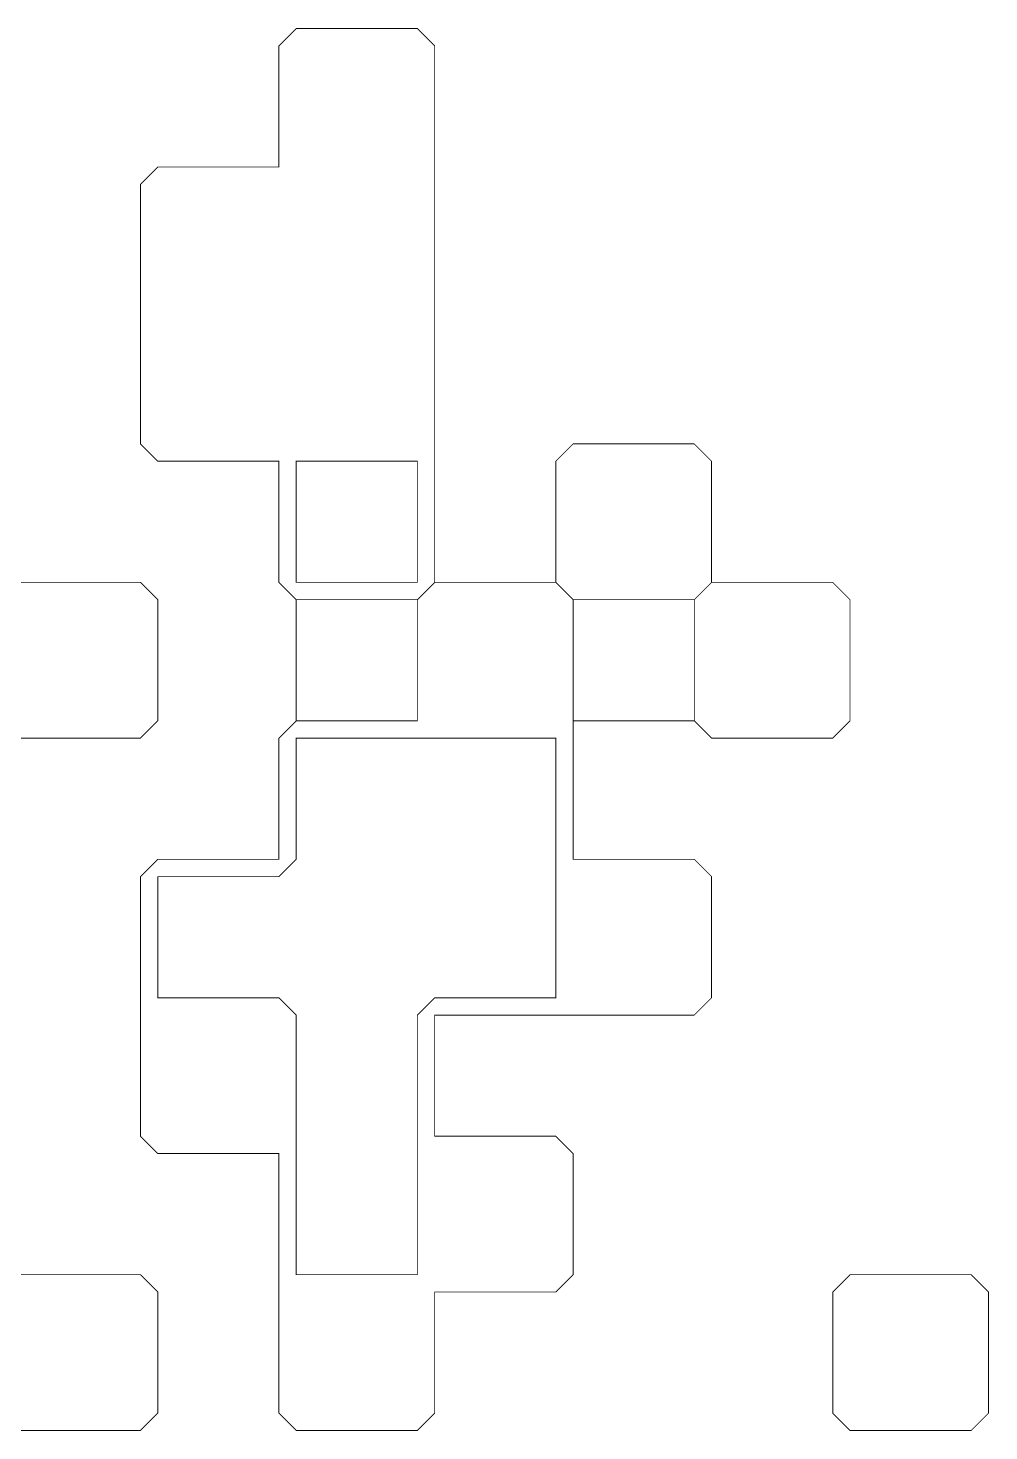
# Model space of a CAD drawing. Header units: metres. Extents: x 0 to 4990, y -4990 to 0.
# Drawn here: x 2739 to 3282, y -2735 to -1943 of the extents above; entities that cross this region are included whole.
import ezdxf

# ---------------------------------------------------------------- set-up
doc = ezdxf.new("R2010")
doc.units = ezdxf.units.M
for name, color, linetype in [('conductor', 1, 'Continuous'), ('dielectric', 8, 'Continuous'), ('substrate', 5, 'Continuous')]:
    doc.layers.add(name, color=color, linetype=linetype)

msp = doc.modelspace()

# ---------------------------------------------------------------- linework, layer by layer
at = {"layer": 'conductor', "const_width": 0.5}
for points in [[(2890.625, -2187.5), (2890.625, -2197.265625), (2890.625, -2207.03125), (2890.625, -2216.796875), (2890.625, -2226.5625), (2890.625, -2236.328125), (2890.625, -2246.09375), (2890.625, -2255.859375), (2900.390625, -2255.859375), (2910.15625, -2255.859375), (2919.921875, -2255.859375), (2929.6875, -2255.859375), (2939.453125, -2255.859375), (2949.21875, -2255.859375), (2958.984375, -2255.859375), (2958.984375, -2246.09375), (2958.984375, -2236.328125), (2958.984375, -2226.5625), (2958.984375, -2216.796875), (2958.984375, -2207.03125), (2958.984375, -2197.265625), (2958.984375, -2187.5), (2949.21875, -2187.5), (2939.453125, -2187.5), (2929.6875, -2187.5), (2919.921875, -2187.5), (2910.15625, -2187.5), (2900.390625, -2187.5)], [(2890.625, -2343.75), (2890.625, -2353.515625), (2890.625, -2363.28125), (2890.625, -2373.046875), (2890.625, -2382.8125), (2890.625, -2392.578125), (2890.625, -2402.34375), (2890.625, -2412.109375), (2880.859375, -2421.875), (2871.09375, -2421.875), (2861.328125, -2421.875), (2851.5625, -2421.875), (2841.796875, -2421.875), (2832.03125, -2421.875), (2822.265625, -2421.875), (2812.5, -2421.875), (2812.5, -2431.640625), (2812.5, -2441.40625), (2812.5, -2451.171875), (2812.5, -2460.9375), (2812.5, -2470.703125), (2812.5, -2480.46875), (2812.5, -2490.234375), (2822.265625, -2490.234375), (2832.03125, -2490.234375), (2841.796875, -2490.234375), (2851.5625, -2490.234375), (2861.328125, -2490.234375), (2871.09375, -2490.234375), (2880.859375, -2490.234375), (2890.625, -2500), (2890.625, -2509.765625), (2890.625, -2519.53125), (2890.625, -2529.296875), (2890.625, -2539.0625), (2890.625, -2548.828125), (2890.625, -2558.59375), (2890.625, -2568.359375), (2890.625, -2578.125), (2890.625, -2587.890625), (2890.625, -2597.65625), (2890.625, -2607.421875), (2890.625, -2617.1875), (2890.625, -2626.953125), (2890.625, -2636.71875), (2890.625, -2646.484375), (2900.390625, -2646.484375), (2910.15625, -2646.484375), (2919.921875, -2646.484375), (2929.6875, -2646.484375), (2939.453125, -2646.484375), (2949.21875, -2646.484375), (2958.984375, -2646.484375), (2958.984375, -2636.71875), (2958.984375, -2626.953125), (2958.984375, -2617.1875), (2958.984375, -2607.421875), (2958.984375, -2597.65625), (2958.984375, -2587.890625), (2958.984375, -2578.125), (2958.984375, -2568.359375), (2958.984375, -2558.59375), (2958.984375, -2548.828125), (2958.984375, -2539.0625), (2958.984375, -2529.296875), (2958.984375, -2519.53125), (2958.984375, -2509.765625), (2958.984375, -2500), (2968.75, -2490.234375), (2978.515625, -2490.234375), (2988.28125, -2490.234375), (2998.046875, -2490.234375), (3007.8125, -2490.234375), (3017.578125, -2490.234375), (3027.34375, -2490.234375), (3037.109375, -2490.234375), (3037.109375, -2480.46875), (3037.109375, -2470.703125), (3037.109375, -2460.9375), (3037.109375, -2451.171875), (3037.109375, -2441.40625), (3037.109375, -2431.640625), (3037.109375, -2421.875), (3037.109375, -2412.109375), (3037.109375, -2402.34375), (3037.109375, -2392.578125), (3037.109375, -2382.8125), (3037.109375, -2373.046875), (3037.109375, -2363.28125), (3037.109375, -2353.515625), (3037.109375, -2343.75), (3027.34375, -2343.75), (3017.578125, -2343.75), (3007.8125, -2343.75), (2998.046875, -2343.75), (2988.28125, -2343.75), (2978.515625, -2343.75), (2968.75, -2343.75), (2958.984375, -2343.75), (2949.21875, -2343.75), (2939.453125, -2343.75), (2929.6875, -2343.75), (2919.921875, -2343.75), (2910.15625, -2343.75), (2900.390625, -2343.75)]]:
    msp.add_lwpolyline(points, close=True, dxfattribs=at)
at = {"layer": 'dielectric', "const_width": 0.5}
for points in [[(2890.625, -2265.625), (2890.625, -2275.390625), (2890.625, -2285.15625), (2890.625, -2294.921875), (2890.625, -2304.6875), (2890.625, -2314.453125), (2890.625, -2324.21875), (2890.625, -2333.984375), (2900.390625, -2333.984375), (2910.15625, -2333.984375), (2919.921875, -2333.984375), (2929.6875, -2333.984375), (2939.453125, -2333.984375), (2949.21875, -2333.984375), (2958.984375, -2333.984375), (2958.984375, -2324.21875), (2958.984375, -2314.453125), (2958.984375, -2304.6875), (2958.984375, -2294.921875), (2958.984375, -2285.15625), (2958.984375, -2275.390625), (2958.984375, -2265.625), (2949.21875, -2265.625), (2939.453125, -2265.625), (2929.6875, -2265.625), (2919.921875, -2265.625), (2910.15625, -2265.625), (2900.390625, -2265.625)], [(3046.875, -2265.625), (3046.875, -2275.390625), (3046.875, -2285.15625), (3046.875, -2294.921875), (3046.875, -2304.6875), (3046.875, -2314.453125), (3046.875, -2324.21875), (3046.875, -2333.984375), (3056.640625, -2333.984375), (3066.40625, -2333.984375), (3076.171875, -2333.984375), (3085.9375, -2333.984375), (3095.703125, -2333.984375), (3105.46875, -2333.984375), (3115.234375, -2333.984375), (3115.234375, -2324.21875), (3115.234375, -2314.453125), (3115.234375, -2304.6875), (3115.234375, -2294.921875), (3115.234375, -2285.15625), (3115.234375, -2275.390625), (3115.234375, -2265.625), (3105.46875, -2265.625), (3095.703125, -2265.625), (3085.9375, -2265.625), (3076.171875, -2265.625), (3066.40625, -2265.625), (3056.640625, -2265.625)]]:
    msp.add_lwpolyline(points, close=True, dxfattribs=at)
at = {"layer": 'substrate', "const_width": 0.5}
for points in [[(2880.859375, -1953.125), (2890.625, -1943.359375), (2900.390625, -1943.359375), (2910.15625, -1943.359375), (2919.921875, -1943.359375), (2929.6875, -1943.359375), (2939.453125, -1943.359375), (2949.21875, -1943.359375), (2958.984375, -1943.359375), (2968.75, -1953.125), (2968.75, -1962.890625), (2968.75, -1972.65625), (2968.75, -1982.421875), (2968.75, -1992.1875), (2968.75, -2001.953125), (2968.75, -2011.71875), (2968.75, -2021.484375), (2968.75, -2031.25), (2968.75, -2041.015625), (2968.75, -2050.78125), (2968.75, -2060.546875), (2968.75, -2070.3125), (2968.75, -2080.078125), (2968.75, -2089.84375), (2968.75, -2099.609375), (2968.75, -2109.375), (2968.75, -2119.140625), (2968.75, -2128.90625), (2968.75, -2138.671875), (2968.75, -2148.4375), (2968.75, -2158.203125), (2968.75, -2167.96875), (2968.75, -2177.734375), (2968.75, -2187.5), (2968.75, -2197.265625), (2968.75, -2207.03125), (2968.75, -2216.796875), (2968.75, -2226.5625), (2968.75, -2236.328125), (2968.75, -2246.09375), (2968.75, -2255.859375), (2958.984375, -2265.625), (2949.21875, -2265.625), (2939.453125, -2265.625), (2929.6875, -2265.625), (2919.921875, -2265.625), (2910.15625, -2265.625), (2900.390625, -2265.625), (2890.625, -2265.625), (2880.859375, -2255.859375), (2880.859375, -2246.09375), (2880.859375, -2236.328125), (2880.859375, -2226.5625), (2880.859375, -2216.796875), (2880.859375, -2207.03125), (2880.859375, -2197.265625), (2880.859375, -2187.5), (2871.09375, -2187.5), (2861.328125, -2187.5), (2851.5625, -2187.5), (2841.796875, -2187.5), (2832.03125, -2187.5), (2822.265625, -2187.5), (2812.5, -2187.5), (2802.734375, -2177.734375), (2802.734375, -2167.96875), (2802.734375, -2158.203125), (2802.734375, -2148.4375), (2802.734375, -2138.671875), (2802.734375, -2128.90625), (2802.734375, -2119.140625), (2802.734375, -2109.375), (2802.734375, -2099.609375), (2802.734375, -2089.84375), (2802.734375, -2080.078125), (2802.734375, -2070.3125), (2802.734375, -2060.546875), (2802.734375, -2050.78125), (2802.734375, -2041.015625), (2802.734375, -2031.25), (2812.5, -2021.484375), (2822.265625, -2021.484375), (2832.03125, -2021.484375), (2841.796875, -2021.484375), (2851.5625, -2021.484375), (2861.328125, -2021.484375), (2871.09375, -2021.484375), (2880.859375, -2021.484375), (2880.859375, -2011.71875), (2880.859375, -2001.953125), (2880.859375, -1992.1875), (2880.859375, -1982.421875), (2880.859375, -1972.65625), (2880.859375, -1962.890625)], [(3037.109375, -2187.5), (3046.875, -2177.734375), (3056.640625, -2177.734375), (3066.40625, -2177.734375), (3076.171875, -2177.734375), (3085.9375, -2177.734375), (3095.703125, -2177.734375), (3105.46875, -2177.734375), (3115.234375, -2177.734375), (3125, -2187.5), (3125, -2197.265625), (3125, -2207.03125), (3125, -2216.796875), (3125, -2226.5625), (3125, -2236.328125), (3125, -2246.09375), (3125, -2255.859375), (3115.234375, -2265.625), (3105.46875, -2265.625), (3095.703125, -2265.625), (3085.9375, -2265.625), (3076.171875, -2265.625), (3066.40625, -2265.625), (3056.640625, -2265.625), (3046.875, -2265.625), (3037.109375, -2255.859375), (3037.109375, -2246.09375), (3037.109375, -2236.328125), (3037.109375, -2226.5625), (3037.109375, -2216.796875), (3037.109375, -2207.03125), (3037.109375, -2197.265625)], [(2958.984375, -2265.625), (2968.75, -2255.859375), (2978.515625, -2255.859375), (2988.28125, -2255.859375), (2998.046875, -2255.859375), (3007.8125, -2255.859375), (3017.578125, -2255.859375), (3027.34375, -2255.859375), (3037.109375, -2255.859375), (3046.875, -2265.625), (3046.875, -2275.390625), (3046.875, -2285.15625), (3046.875, -2294.921875), (3046.875, -2304.6875), (3046.875, -2314.453125), (3046.875, -2324.21875), (3046.875, -2333.984375), (3046.875, -2343.75), (3046.875, -2353.515625), (3046.875, -2363.28125), (3046.875, -2373.046875), (3046.875, -2382.8125), (3046.875, -2392.578125), (3046.875, -2402.34375), (3046.875, -2412.109375), (3056.640625, -2412.109375), (3066.40625, -2412.109375), (3076.171875, -2412.109375), (3085.9375, -2412.109375), (3095.703125, -2412.109375), (3105.46875, -2412.109375), (3115.234375, -2412.109375), (3125, -2421.875), (3125, -2431.640625), (3125, -2441.40625), (3125, -2451.171875), (3125, -2460.9375), (3125, -2470.703125), (3125, -2480.46875), (3125, -2490.234375), (3115.234375, -2500), (3105.46875, -2500), (3095.703125, -2500), (3085.9375, -2500), (3076.171875, -2500), (3066.40625, -2500), (3056.640625, -2500), (3046.875, -2500), (3037.109375, -2500), (3027.34375, -2500), (3017.578125, -2500), (3007.8125, -2500), (2998.046875, -2500), (2988.28125, -2500), (2978.515625, -2500), (2968.75, -2500), (2968.75, -2509.765625), (2968.75, -2519.53125), (2968.75, -2529.296875), (2968.75, -2539.0625), (2968.75, -2548.828125), (2968.75, -2558.59375), (2968.75, -2568.359375), (2978.515625, -2568.359375), (2988.28125, -2568.359375), (2998.046875, -2568.359375), (3007.8125, -2568.359375), (3017.578125, -2568.359375), (3027.34375, -2568.359375), (3037.109375, -2568.359375), (3046.875, -2578.125), (3046.875, -2587.890625), (3046.875, -2597.65625), (3046.875, -2607.421875), (3046.875, -2617.1875), (3046.875, -2626.953125), (3046.875, -2636.71875), (3046.875, -2646.484375), (3037.109375, -2656.25), (3027.34375, -2656.25), (3017.578125, -2656.25), (3007.8125, -2656.25), (2998.046875, -2656.25), (2988.28125, -2656.25), (2978.515625, -2656.25), (2968.75, -2656.25), (2968.75, -2666.015625), (2968.75, -2675.78125), (2968.75, -2685.546875), (2968.75, -2695.3125), (2968.75, -2705.078125), (2968.75, -2714.84375), (2968.75, -2724.609375), (2958.984375, -2734.375), (2949.21875, -2734.375), (2939.453125, -2734.375), (2929.6875, -2734.375), (2919.921875, -2734.375), (2910.15625, -2734.375), (2900.390625, -2734.375), (2890.625, -2734.375), (2880.859375, -2724.609375), (2880.859375, -2714.84375), (2880.859375, -2705.078125), (2880.859375, -2695.3125), (2880.859375, -2685.546875), (2880.859375, -2675.78125), (2880.859375, -2666.015625), (2880.859375, -2656.25), (2880.859375, -2646.484375), (2880.859375, -2636.71875), (2880.859375, -2626.953125), (2880.859375, -2617.1875), (2880.859375, -2607.421875), (2880.859375, -2597.65625), (2880.859375, -2587.890625), (2880.859375, -2578.125), (2871.09375, -2578.125), (2861.328125, -2578.125), (2851.5625, -2578.125), (2841.796875, -2578.125), (2832.03125, -2578.125), (2822.265625, -2578.125), (2812.5, -2578.125), (2802.734375, -2568.359375), (2802.734375, -2558.59375), (2802.734375, -2548.828125), (2802.734375, -2539.0625), (2802.734375, -2529.296875), (2802.734375, -2519.53125), (2802.734375, -2509.765625), (2802.734375, -2500), (2802.734375, -2490.234375), (2802.734375, -2480.46875), (2802.734375, -2470.703125), (2802.734375, -2460.9375), (2802.734375, -2451.171875), (2802.734375, -2441.40625), (2802.734375, -2431.640625), (2802.734375, -2421.875), (2812.5, -2412.109375), (2822.265625, -2412.109375), (2832.03125, -2412.109375), (2841.796875, -2412.109375), (2851.5625, -2412.109375), (2861.328125, -2412.109375), (2871.09375, -2412.109375), (2880.859375, -2412.109375), (2880.859375, -2402.34375), (2880.859375, -2392.578125), (2880.859375, -2382.8125), (2880.859375, -2373.046875), (2880.859375, -2363.28125), (2880.859375, -2353.515625), (2880.859375, -2343.75), (2890.625, -2333.984375), (2900.390625, -2333.984375), (2910.15625, -2333.984375), (2919.921875, -2333.984375), (2929.6875, -2333.984375), (2939.453125, -2333.984375), (2949.21875, -2333.984375), (2958.984375, -2333.984375), (2958.984375, -2324.21875), (2958.984375, -2314.453125), (2958.984375, -2304.6875), (2958.984375, -2294.921875), (2958.984375, -2285.15625), (2958.984375, -2275.390625)], [(3115.234375, -2265.625), (3125, -2255.859375), (3134.765625, -2255.859375), (3144.53125, -2255.859375), (3154.296875, -2255.859375), (3164.0625, -2255.859375), (3173.828125, -2255.859375), (3183.59375, -2255.859375), (3193.359375, -2255.859375), (3203.125, -2265.625), (3203.125, -2275.390625), (3203.125, -2285.15625), (3203.125, -2294.921875), (3203.125, -2304.6875), (3203.125, -2314.453125), (3203.125, -2324.21875), (3203.125, -2333.984375), (3193.359375, -2343.75), (3183.59375, -2343.75), (3173.828125, -2343.75), (3164.0625, -2343.75), (3154.296875, -2343.75), (3144.53125, -2343.75), (3134.765625, -2343.75), (3125, -2343.75), (3115.234375, -2333.984375), (3115.234375, -2324.21875), (3115.234375, -2314.453125), (3115.234375, -2304.6875), (3115.234375, -2294.921875), (3115.234375, -2285.15625), (3115.234375, -2275.390625)], [(3193.359375, -2656.25), (3203.125, -2646.484375), (3212.890625, -2646.484375), (3222.65625, -2646.484375), (3232.421875, -2646.484375), (3242.1875, -2646.484375), (3251.953125, -2646.484375), (3261.71875, -2646.484375), (3271.484375, -2646.484375), (3281.25, -2656.25), (3281.25, -2666.015625), (3281.25, -2675.78125), (3281.25, -2685.546875), (3281.25, -2695.3125), (3281.25, -2705.078125), (3281.25, -2714.84375), (3281.25, -2724.609375), (3271.484375, -2734.375), (3261.71875, -2734.375), (3251.953125, -2734.375), (3242.1875, -2734.375), (3232.421875, -2734.375), (3222.65625, -2734.375), (3212.890625, -2734.375), (3203.125, -2734.375), (3193.359375, -2724.609375), (3193.359375, -2714.84375), (3193.359375, -2705.078125), (3193.359375, -2695.3125), (3193.359375, -2685.546875), (3193.359375, -2675.78125), (3193.359375, -2666.015625)]]:
    msp.add_lwpolyline(points, close=True, dxfattribs=at)
for points in [[(2734.375, -2255.859375), (2744.140625, -2255.859375), (2753.90625, -2255.859375), (2763.671875, -2255.859375), (2773.4375, -2255.859375), (2783.203125, -2255.859375), (2792.96875, -2255.859375), (2802.734375, -2255.859375), (2812.5, -2265.625), (2812.5, -2275.390625), (2812.5, -2285.15625), (2812.5, -2294.921875), (2812.5, -2304.6875), (2812.5, -2314.453125), (2812.5, -2324.21875), (2812.5, -2333.984375), (2802.734375, -2343.75), (2792.96875, -2343.75), (2783.203125, -2343.75), (2773.4375, -2343.75), (2763.671875, -2343.75), (2753.90625, -2343.75), (2744.140625, -2343.75), (2734.375, -2343.75)], [(2734.375, -2646.484375), (2744.140625, -2646.484375), (2753.90625, -2646.484375), (2763.671875, -2646.484375), (2773.4375, -2646.484375), (2783.203125, -2646.484375), (2792.96875, -2646.484375), (2802.734375, -2646.484375), (2812.5, -2656.25), (2812.5, -2666.015625), (2812.5, -2675.78125), (2812.5, -2685.546875), (2812.5, -2695.3125), (2812.5, -2705.078125), (2812.5, -2714.84375), (2812.5, -2724.609375), (2802.734375, -2734.375), (2792.96875, -2734.375), (2783.203125, -2734.375), (2773.4375, -2734.375), (2763.671875, -2734.375), (2753.90625, -2734.375), (2744.140625, -2734.375), (2734.375, -2734.375)]]:
    msp.add_lwpolyline(points, dxfattribs=at)

doc.saveas('drawing.dxf')
